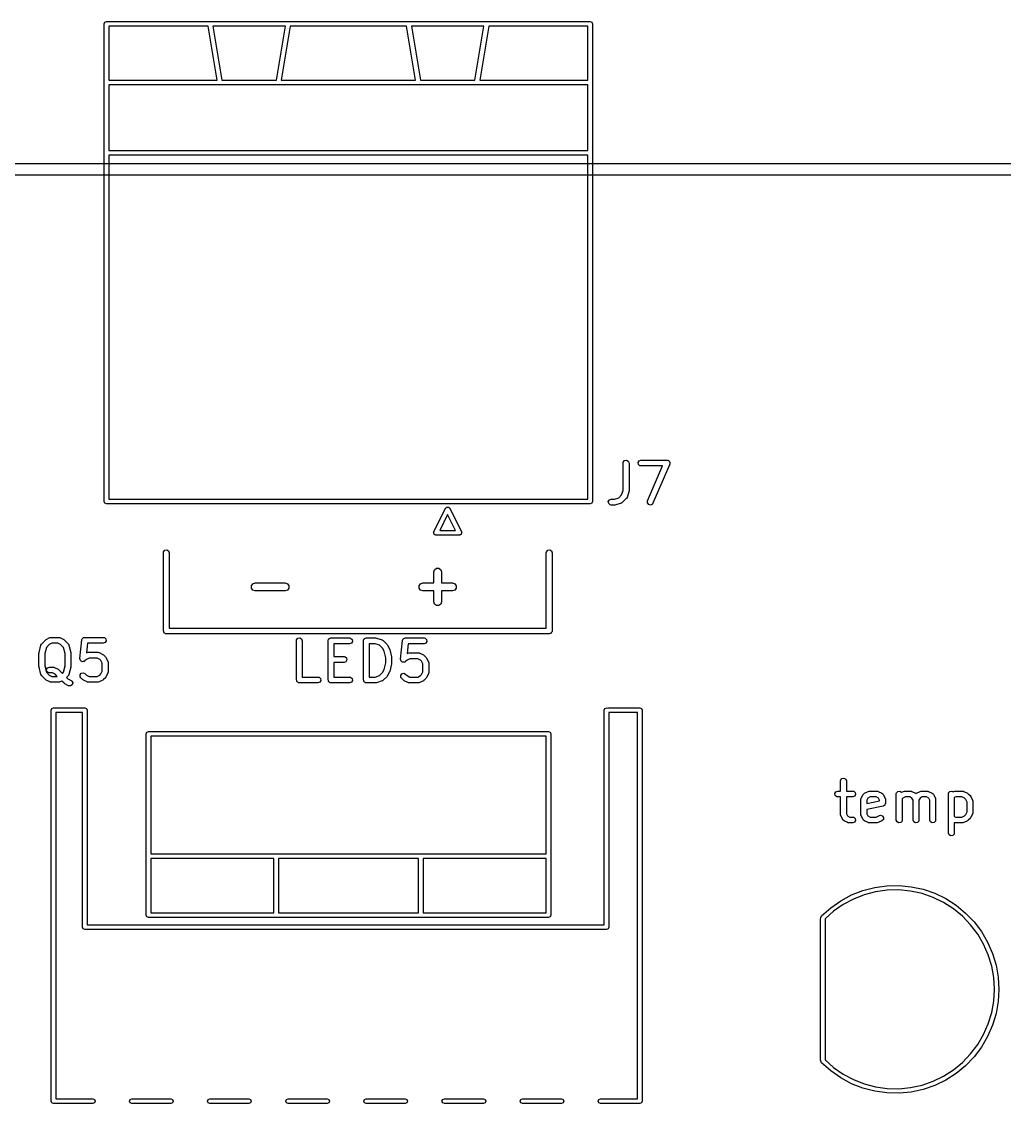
# Model space of a CAD drawing. Extents: x 51 to 223, y -135 to -33.
# Drawn here: x 137.1 to 162.25, y -60.78 to -33.1 of the extents above; entities that cross this region are included whole.
import ezdxf

# ---------------------------------------------------------------- set-up
doc = ezdxf.new("R2010")
doc.units = 0
doc.layers.add('BLACK', color=7, linetype='CONTINUOUS')

msp = doc.modelspace()

# ---------------------------------------------------------------- linework, layer by layer
at = {"layer": 'BLACK', "linetype": 'CONTINUOUS'}
for p, q in [((139.21, -33.1575), (139.228, -33.1151)), ((139.21, -45.3775), (139.21, -33.1575)), ((139.228, -33.1151), (139.27, -33.0975)), ((139.27, -33.0975), (151.65, -33.0975)), ((151.65, -33.0975), (151.692, -33.1151)), ((151.692, -33.1151), (151.71, -33.1575)), ((151.71, -33.1575), (151.71, -45.3775)), ((139.33, -33.2175), (139.33, -34.5975)), ((141.869, -33.2175), (139.33, -33.2175)), ((142.099, -34.5975), (141.869, -33.2175)), ((141.991, -33.2175), (142.221, -34.5975)), ((143.849, -33.2175), (141.991, -33.2175)), ((143.619, -34.5975), (143.849, -33.2175)), ((143.971, -33.2175), (143.741, -34.5975)), ((146.949, -33.2175), (143.971, -33.2175)), ((147.179, -34.5975), (146.949, -33.2175)), ((147.071, -33.2175), (147.301, -34.5975)), ((148.929, -33.2175), (147.071, -33.2175)), ((148.699, -34.5975), (148.929, -33.2175)), ((149.051, -33.2175), (148.821, -34.5975)), ((151.59, -33.2175), (149.051, -33.2175)), ((151.59, -34.5975), (151.59, -33.2175)), ((139.33, -34.5975), (142.099, -34.5975)), ((142.221, -34.5975), (143.619, -34.5975)), ((143.741, -34.5975), (147.179, -34.5975)), ((147.301, -34.5975), (148.699, -34.5975)), ((148.821, -34.5975), (151.59, -34.5975)), ((151.59, -34.7175), (139.33, -34.7175)), ((139.33, -34.7175), (139.33, -36.3975)), ((151.59, -36.3975), (151.59, -34.7175)), ((139.33, -36.3975), (151.59, -36.3975)), ((139.33, -36.5175), (139.33, -45.3175)), ((151.59, -36.5175), (139.33, -36.5175)), ((151.59, -45.3175), (151.59, -36.5175)), ((50.925, -36.725), (222.925, -36.725)), ((222.775, -37.025), (51.075, -37.025)), ((152.492, -44.3924), (152.496, -44.3667)), ((152.492, -45.0945), (152.492, -44.3924)), ((152.496, -44.3667), (152.529, -44.3274)), ((152.529, -44.3274), (152.58, -44.3185)), ((152.58, -44.3185), (152.624, -44.3442)), ((152.624, -44.3442), (152.642, -44.3924)), ((152.642, -44.3924), (152.642, -45.1067)), ((152.874, -44.3794), (152.899, -44.3349)), ((152.883, -44.4299), (152.874, -44.3794)), ((152.922, -44.4629), (152.883, -44.4299)), ((152.899, -44.3349), (152.948, -44.3174)), ((152.948, -44.4674), (152.922, -44.4629)), ((152.948, -44.3174), (153.614, -44.3174)), ((153.501, -44.4674), (152.948, -44.4674)), ((153.117, -45.3628), (153.501, -44.4674)), ((153.683, -44.4219), (153.255, -45.4219)), ((153.614, -44.3174), (153.64, -44.3219)), ((153.64, -44.3219), (153.647, -44.3276)), ((153.647, -44.3276), (153.655, -44.3296)), ((153.655, -44.3296), (153.666, -44.3436)), ((153.666, -44.3436), (153.679, -44.3549)), ((153.679, -44.3549), (153.681, -44.3636)), ((153.681, -44.3636), (153.686, -44.3707)), ((153.684, -44.4131), (153.683, -44.4219)), ((153.688, -44.4054), (153.684, -44.4131)), ((153.686, -44.3707), (153.685, -44.3882)), ((153.685, -44.3882), (153.688, -44.4054)), ((152.453, -45.209), (152.492, -45.0945)), ((152.642, -45.1067), (152.638, -45.1287)), ((139.228, -45.4199), (139.21, -45.3775)), ((139.33, -45.3175), (151.59, -45.3175)), ((151.71, -45.3775), (151.692, -45.4199)), ((152.112, -45.3794), (152.138, -45.3349)), ((152.121, -45.4299), (152.112, -45.3794)), ((152.138, -45.3349), (152.186, -45.3174)), ((152.186, -45.3174), (152.269, -45.3174)), ((152.269, -45.3174), (152.383, -45.2792)), ((152.383, -45.2792), (152.453, -45.209)), ((152.572, -45.3026), (152.477, -45.3978)), ((152.574, -45.2985), (152.572, -45.3026)), ((152.578, -45.2961), (152.574, -45.2985)), ((152.59, -45.2732), (152.578, -45.2961)), ((152.638, -45.1304), (152.59, -45.2732)), ((152.638, -45.1287), (152.638, -45.1304)), ((153.114, -45.4141), (153.117, -45.3628)), ((139.27, -45.4375), (139.228, -45.4199)), ((151.65, -45.4375), (139.27, -45.4375)), ((147.646, -46.1507), (147.946, -45.5507)), ((147.946, -45.5507), (147.961, -45.5382)), ((147.961, -45.5382), (147.973, -45.5238)), ((147.973, -45.5238), (147.978, -45.5235)), ((147.978, -45.5235), (147.981, -45.5206)), ((147.981, -45.5206), (148, -45.5219)), ((148, -45.5219), (148.019, -45.5206)), ((148.019, -45.5206), (148.022, -45.5235)), ((148.022, -45.5235), (148.027, -45.5238)), ((148.027, -45.5238), (148.039, -45.5382)), ((148.039, -45.5382), (148.054, -45.5507)), ((148.054, -45.5507), (148.354, -46.1507)), ((151.692, -45.4199), (151.65, -45.4375)), ((152.16, -45.4629), (152.121, -45.4299)), ((152.186, -45.4674), (152.16, -45.4629)), ((152.281, -45.4674), (152.186, -45.4674)), ((152.282, -45.4668), (152.281, -45.4674)), ((152.305, -45.4635), (152.282, -45.4668)), ((152.448, -45.4159), (152.305, -45.4635)), ((152.451, -45.4131), (152.448, -45.4159)), ((152.456, -45.4127), (152.451, -45.4131)), ((152.477, -45.3978), (152.456, -45.4127)), ((153.145, -45.4551), (153.114, -45.4141)), ((153.195, -45.4669), (153.145, -45.4551)), ((153.24, -45.4437), (153.195, -45.4669)), ((153.255, -45.4219), (153.24, -45.4437)), ((148, -45.7117), (147.797, -46.1175)), ((148.203, -46.1175), (148, -45.7117)), ((147.64, -46.1775), (147.645, -46.1646)), ((147.644, -46.1866), (147.64, -46.1775)), ((147.643, -46.1965), (147.644, -46.1866)), ((147.652, -46.207), (147.643, -46.1965)), ((147.645, -46.1646), (147.646, -46.1507)), ((147.658, -46.2199), (147.652, -46.207)), ((147.667, -46.2237), (147.658, -46.2199)), ((147.673, -46.2312), (147.667, -46.2237)), ((147.797, -46.1175), (148.203, -46.1175)), ((148.333, -46.2237), (148.327, -46.2312)), ((148.342, -46.2199), (148.333, -46.2237)), ((148.348, -46.207), (148.342, -46.2199)), ((148.357, -46.1965), (148.348, -46.207)), ((148.354, -46.1507), (148.355, -46.1646)), ((148.355, -46.1646), (148.36, -46.1775)), ((148.36, -46.1775), (148.356, -46.1866)), ((148.356, -46.1866), (148.357, -46.1965)), ((147.687, -46.2322), (147.673, -46.2312)), ((147.7, -46.2375), (147.687, -46.2322)), ((148.3, -46.2375), (147.7, -46.2375)), ((148.313, -46.2322), (148.3, -46.2375)), ((148.327, -46.2312), (148.313, -46.2322)), ((140.725, -46.69), (140.73, -46.6643)), ((140.725, -48.69), (140.725, -46.69)), ((140.73, -46.6643), (140.762, -46.625)), ((140.762, -46.625), (140.813, -46.6161)), ((140.813, -46.6161), (140.857, -46.6418)), ((140.857, -46.6418), (140.875, -46.69)), ((140.875, -46.69), (140.875, -48.615)), ((150.525, -46.69), (150.53, -46.6643)), ((150.525, -48.615), (150.525, -46.69)), ((150.53, -46.6643), (150.562, -46.625)), ((150.562, -46.625), (150.613, -46.6161)), ((150.613, -46.6161), (150.657, -46.6418)), ((150.657, -46.6418), (150.675, -46.69)), ((150.675, -46.69), (150.675, -48.69)), ((147.643, -47.1805), (147.662, -47.1217)), ((147.643, -47.4614), (147.643, -47.1805)), ((147.662, -47.1217), (147.712, -47.0854)), ((147.712, -47.0854), (147.774, -47.0854)), ((147.774, -47.0854), (147.824, -47.1217)), ((147.824, -47.1217), (147.843, -47.1805)), ((147.843, -47.1805), (147.843, -47.4614)), ((142.981, -47.5305), (143.017, -47.4805)), ((142.981, -47.5923), (142.981, -47.5305)), ((143.017, -47.6423), (142.981, -47.5923)), ((143.017, -47.4805), (143.076, -47.4614)), ((143.076, -47.4614), (143.838, -47.4614)), ((143.838, -47.4614), (143.897, -47.4805)), ((143.897, -47.4805), (143.933, -47.5305)), ((143.933, -47.5923), (143.897, -47.6423)), ((143.933, -47.5305), (143.933, -47.5923)), ((147.267, -47.5305), (147.303, -47.4805)), ((147.267, -47.5923), (147.267, -47.5305)), ((147.303, -47.6423), (147.267, -47.5923)), ((147.303, -47.4805), (147.362, -47.4614)), ((147.362, -47.4614), (147.643, -47.4614)), ((147.843, -47.4614), (148.124, -47.4614)), ((148.124, -47.4614), (148.183, -47.4805)), ((148.183, -47.4805), (148.219, -47.5305)), ((148.219, -47.5923), (148.183, -47.6423)), ((148.219, -47.5305), (148.219, -47.5923)), ((143.076, -47.6614), (143.017, -47.6423)), ((143.838, -47.6614), (143.076, -47.6614)), ((143.897, -47.6423), (143.838, -47.6614)), ((147.362, -47.6614), (147.303, -47.6423)), ((147.643, -47.6614), (147.362, -47.6614)), ((147.643, -47.9424), (147.643, -47.6614)), ((148.124, -47.6614), (147.843, -47.6614)), ((147.843, -47.6614), (147.843, -47.9424)), ((148.183, -47.6423), (148.124, -47.6614)), ((147.662, -48.0012), (147.643, -47.9424)), ((147.712, -48.0375), (147.662, -48.0012)), ((147.774, -48.0375), (147.712, -48.0375)), ((147.824, -48.0012), (147.774, -48.0375)), ((147.843, -47.9424), (147.824, -48.0012)), ((140.732, -48.7083), (140.725, -48.69)), ((140.735, -48.7275), (140.732, -48.7083)), ((140.875, -48.615), (150.525, -48.615)), ((150.67, -48.7157), (150.658, -48.7306)), ((150.672, -48.7059), (150.67, -48.7157)), ((150.674, -48.703), (150.672, -48.7059)), ((150.675, -48.69), (150.673, -48.6997)), ((150.673, -48.6997), (150.674, -48.703)), ((137.61, -49.0172), (137.705, -48.922)), ((137.705, -48.922), (137.724, -48.9091)), ((137.724, -48.9091), (137.725, -48.9079)), ((137.725, -48.9079), (137.82, -48.8603)), ((137.82, -48.8603), (137.845, -48.8529)), ((137.845, -48.8529), (137.849, -48.8539)), ((137.849, -48.8539), (137.854, -48.8524)), ((137.854, -48.8524), (138.044, -48.8524)), ((138.044, -48.8524), (138.07, -48.8569)), ((138.07, -48.8569), (138.073, -48.8598)), ((138.073, -48.8598), (138.078, -48.8603)), ((138.078, -48.8603), (138.173, -48.9079)), ((138.173, -48.9079), (138.191, -48.9213)), ((138.191, -48.9213), (138.192, -48.922)), ((138.192, -48.922), (138.288, -49.0172)), ((138.588, -49.3961), (138.636, -48.9199)), ((138.636, -48.9199), (138.637, -48.9161)), ((138.637, -48.9144), (138.638, -48.9117)), ((138.637, -48.9161), (138.637, -48.9144)), ((138.638, -48.9117), (138.643, -48.8948)), ((138.643, -48.8948), (138.655, -48.8837)), ((138.655, -48.8837), (138.663, -48.8699)), ((138.663, -48.8699), (138.672, -48.8663)), ((138.672, -48.8663), (138.68, -48.859)), ((138.68, -48.859), (138.696, -48.8578)), ((138.696, -48.8578), (138.711, -48.8524)), ((138.711, -48.8524), (139.187, -48.8524)), ((139.187, -48.8524), (139.213, -48.8569)), ((139.235, -48.9848), (139.187, -49.0024)), ((139.213, -48.8569), (139.252, -48.8899)), ((139.261, -48.9404), (139.235, -48.9848)), ((139.252, -48.8899), (139.261, -48.9404)), ((140.74, -48.7318), (140.735, -48.7275)), ((140.743, -48.7382), (140.74, -48.7318)), ((140.759, -48.748), (140.743, -48.7382)), ((140.774, -48.7605), (140.759, -48.748)), ((140.784, -48.7622), (140.774, -48.7605)), ((140.787, -48.7639), (140.784, -48.7622)), ((140.79, -48.7633), (140.787, -48.7639)), ((140.8, -48.765), (140.79, -48.7633)), ((150.6, -48.765), (140.8, -48.765)), ((144.13, -48.9424), (144.134, -48.9167)), ((144.13, -49.9424), (144.13, -48.9424)), ((144.134, -48.9167), (144.167, -48.8774)), ((144.167, -48.8774), (144.218, -48.8685)), ((144.218, -48.8685), (144.262, -48.8942)), ((144.262, -48.8942), (144.28, -48.9424)), ((144.28, -48.9424), (144.28, -49.8674)), ((144.939, -48.9424), (144.941, -48.9326)), ((144.939, -49.9424), (144.939, -48.9424)), ((144.94, -48.9294), (144.942, -48.9265)), ((144.941, -48.9326), (144.94, -48.9294)), ((144.942, -48.9265), (144.944, -48.9167)), ((144.944, -48.9167), (144.956, -48.9018)), ((144.956, -48.9018), (144.966, -48.8849)), ((144.966, -48.8849), (144.972, -48.8826)), ((144.972, -48.8826), (144.977, -48.8774)), ((144.977, -48.8774), (144.996, -48.874)), ((144.996, -48.874), (145.014, -48.8674)), ((145.014, -48.8674), (145.49, -48.8674)), ((145.49, -48.8674), (145.516, -48.8719)), ((145.516, -48.8719), (145.555, -48.9049)), ((145.564, -48.9554), (145.539, -48.9998)), ((145.555, -48.9049), (145.564, -48.9554)), ((145.844, -48.9424), (145.846, -48.9326)), ((145.844, -49.9424), (145.844, -48.9424)), ((145.845, -48.9294), (145.847, -48.9265)), ((145.846, -48.9326), (145.845, -48.9294)), ((145.847, -48.9265), (145.849, -48.9167)), ((145.849, -48.9167), (145.861, -48.9018)), ((145.861, -48.9018), (145.871, -48.8849)), ((145.871, -48.8849), (145.877, -48.8826)), ((145.877, -48.8826), (145.882, -48.8774)), ((145.882, -48.8774), (145.901, -48.874)), ((145.901, -48.874), (145.919, -48.8674)), ((145.919, -48.8674), (146.157, -48.8674)), ((146.157, -48.8674), (146.179, -48.8713)), ((146.179, -48.8713), (146.181, -48.8712)), ((146.181, -48.8712), (146.324, -48.9188)), ((146.324, -48.9188), (146.347, -48.9313)), ((146.347, -48.9313), (146.349, -48.9351)), ((146.349, -48.9351), (146.353, -48.937)), ((146.353, -48.937), (146.448, -49.0322)), ((146.797, -49.4111), (146.844, -48.9349)), ((146.844, -48.9349), (146.845, -48.9311)), ((146.845, -48.9294), (146.847, -48.9267)), ((146.845, -48.9311), (146.845, -48.9294)), ((146.847, -48.9267), (146.851, -48.9098)), ((146.851, -48.9098), (146.863, -48.8987)), ((146.863, -48.8987), (146.871, -48.8849)), ((146.871, -48.8849), (146.881, -48.8813)), ((146.881, -48.8813), (146.888, -48.874)), ((146.888, -48.874), (146.904, -48.8728)), ((146.904, -48.8728), (146.919, -48.8674)), ((146.919, -48.8674), (147.395, -48.8674)), ((147.395, -48.8674), (147.421, -48.8719)), ((147.421, -48.8719), (147.46, -48.9049)), ((147.469, -48.9554), (147.443, -48.9998)), ((147.46, -48.9049), (147.469, -48.9554)), ((150.618, -48.7583), (150.6, -48.765)), ((150.637, -48.755), (150.618, -48.7583)), ((150.642, -48.7498), (150.637, -48.755)), ((150.648, -48.7475), (150.642, -48.7498)), ((150.658, -48.7306), (150.648, -48.7475)), ((137.54, -49.2607), (137.543, -49.246)), ((137.54, -49.594), (137.54, -49.2607)), ((137.543, -49.2425), (137.59, -49.052)), ((137.543, -49.246), (137.543, -49.2425)), ((137.59, -49.052), (137.601, -49.0283)), ((137.601, -49.0283), (137.607, -49.0239)), ((137.607, -49.0239), (137.61, -49.0172)), ((137.731, -49.1086), (137.69, -49.2699)), ((137.69, -49.2699), (137.69, -49.5848)), ((137.803, -49.0366), (137.731, -49.1086)), ((137.871, -49.0024), (137.803, -49.0366)), ((138.026, -49.0024), (137.871, -49.0024)), ((138.095, -49.0366), (138.026, -49.0024)), ((138.167, -49.1086), (138.095, -49.0366)), ((138.207, -49.2699), (138.167, -49.1086)), ((138.207, -49.5848), (138.207, -49.2699)), ((138.288, -49.0172), (138.302, -49.0385)), ((138.302, -49.0385), (138.303, -49.0459)), ((138.303, -49.0459), (138.307, -49.052)), ((138.307, -49.052), (138.355, -49.2425)), ((138.355, -49.2425), (138.356, -49.2575)), ((138.356, -49.2575), (138.357, -49.2607)), ((138.357, -49.2607), (138.357, -49.594)), ((138.779, -49.0024), (138.754, -49.2506)), ((138.754, -49.2506), (138.772, -49.2413)), ((138.772, -49.2413), (138.797, -49.2338)), ((139.187, -49.0024), (138.779, -49.0024)), ((138.797, -49.2338), (138.802, -49.2349)), ((138.802, -49.2349), (138.806, -49.2333)), ((138.806, -49.2333), (139.044, -49.2333)), ((139.044, -49.2333), (139.07, -49.2379)), ((139.07, -49.2379), (139.073, -49.2407)), ((139.073, -49.2407), (139.078, -49.2413)), ((139.078, -49.2413), (139.173, -49.2889)), ((145.49, -49.0174), (145.089, -49.0174)), ((145.089, -49.0174), (145.089, -49.3436)), ((145.539, -48.9998), (145.49, -49.0174)), ((145.994, -49.0174), (145.994, -49.8674)), ((146.145, -49.0174), (145.994, -49.0174)), ((146.259, -49.0556), (146.145, -49.0174)), ((146.334, -49.1297), (146.259, -49.0556)), ((146.372, -49.2067), (146.334, -49.1297)), ((146.415, -49.3802), (146.372, -49.2067)), ((146.448, -49.0322), (146.461, -49.0506)), ((146.461, -49.0506), (146.462, -49.0517)), ((146.462, -49.0517), (146.51, -49.1469)), ((146.51, -49.1469), (146.514, -49.1593)), ((146.514, -49.1593), (146.516, -49.1623)), ((146.516, -49.1623), (146.563, -49.3528)), ((146.987, -49.0174), (146.962, -49.2656)), ((146.962, -49.2656), (146.981, -49.2563)), ((146.981, -49.2563), (147.006, -49.2488)), ((147.395, -49.0174), (146.987, -49.0174)), ((147.006, -49.2488), (147.01, -49.2499)), ((147.01, -49.2499), (147.014, -49.2483)), ((147.014, -49.2483), (147.252, -49.2483)), ((147.252, -49.2483), (147.278, -49.2529)), ((147.278, -49.2529), (147.281, -49.2557)), ((147.281, -49.2557), (147.286, -49.2563)), ((147.286, -49.2563), (147.381, -49.3039)), ((147.443, -48.9998), (147.395, -49.0174)), ((138.589, -49.3966), (138.588, -49.3961)), ((138.588, -49.397), (138.589, -49.3966)), ((138.595, -49.4214), (138.588, -49.397)), ((138.601, -49.4458), (138.595, -49.4214)), ((138.602, -49.4461), (138.601, -49.4458)), ((138.602, -49.4466), (138.602, -49.4461)), ((138.622, -49.461), (138.602, -49.4466)), ((138.643, -49.4758), (138.622, -49.461)), ((138.644, -49.476), (138.643, -49.4757)), ((138.643, -49.4757), (138.643, -49.4758)), ((138.669, -49.4738), (138.644, -49.476)), ((138.694, -49.4719), (138.669, -49.4738)), ((138.695, -49.4715), (138.694, -49.4716)), ((138.694, -49.4716), (138.694, -49.4719)), ((138.716, -49.4566), (138.695, -49.4715)), ((138.755, -49.4176), (138.716, -49.4566)), ((138.824, -49.3833), (138.755, -49.4176)), ((139.026, -49.3833), (138.824, -49.3833)), ((139.095, -49.4176), (139.026, -49.3833)), ((139.125, -49.448), (139.095, -49.4176)), ((139.16, -49.5165), (139.125, -49.448)), ((139.16, -49.7192), (139.16, -49.5165)), ((139.173, -49.2889), (139.191, -49.3022)), ((139.191, -49.3022), (139.192, -49.3029)), ((139.192, -49.3029), (139.24, -49.3505)), ((139.24, -49.3505), (139.253, -49.3689)), ((139.253, -49.3689), (139.254, -49.37)), ((139.254, -49.37), (139.302, -49.4653)), ((139.302, -49.4653), (139.309, -49.4902)), ((139.309, -49.4902), (139.308, -49.4946)), ((139.308, -49.4946), (139.31, -49.4988)), ((139.31, -49.4988), (139.31, -49.7369)), ((145.089, -49.3436), (145.348, -49.3436)), ((145.348, -49.4936), (145.089, -49.4936)), ((145.089, -49.4936), (145.089, -49.8674)), ((145.348, -49.3436), (145.373, -49.3481)), ((145.396, -49.476), (145.348, -49.4936)), ((145.373, -49.3481), (145.413, -49.3811)), ((145.421, -49.4316), (145.396, -49.476)), ((145.413, -49.3811), (145.421, -49.4316)), ((146.372, -49.6781), (146.415, -49.5046)), ((146.415, -49.5046), (146.415, -49.3802)), ((146.563, -49.532), (146.516, -49.7225)), ((146.563, -49.3528), (146.564, -49.3677)), ((146.565, -49.5138), (146.563, -49.5286)), ((146.563, -49.5286), (146.563, -49.532)), ((146.564, -49.3677), (146.565, -49.371)), ((146.565, -49.371), (146.565, -49.5138)), ((146.797, -49.4116), (146.797, -49.4111)), ((146.797, -49.412), (146.797, -49.4116)), ((146.803, -49.4364), (146.797, -49.412)), ((146.809, -49.4608), (146.803, -49.4364)), ((146.81, -49.4611), (146.809, -49.4608)), ((146.81, -49.4616), (146.81, -49.4611)), ((146.831, -49.476), (146.81, -49.4616)), ((146.851, -49.4908), (146.831, -49.476)), ((146.852, -49.4907), (146.851, -49.4908)), ((146.877, -49.4888), (146.852, -49.491)), ((146.852, -49.491), (146.852, -49.4907)), ((146.902, -49.4869), (146.877, -49.4888)), ((146.903, -49.4866), (146.902, -49.4869)), ((146.924, -49.4716), (146.903, -49.4865)), ((146.903, -49.4865), (146.903, -49.4866)), ((146.963, -49.4326), (146.924, -49.4716)), ((147.032, -49.3983), (146.963, -49.4326)), ((147.235, -49.3983), (147.032, -49.3983)), ((147.303, -49.4326), (147.235, -49.3983)), ((147.334, -49.463), (147.303, -49.4326)), ((147.368, -49.5315), (147.334, -49.463)), ((147.368, -49.7342), (147.368, -49.5315)), ((147.381, -49.3039), (147.399, -49.3172)), ((147.399, -49.3172), (147.401, -49.3179)), ((147.401, -49.3179), (147.448, -49.3655)), ((147.448, -49.3655), (147.461, -49.3839)), ((147.461, -49.3839), (147.462, -49.385)), ((147.462, -49.385), (147.51, -49.4803)), ((147.51, -49.4803), (147.517, -49.5052)), ((147.517, -49.5052), (147.516, -49.5096)), ((147.516, -49.5096), (147.518, -49.5138)), ((147.518, -49.5138), (147.518, -49.7519)), ((137.542, -49.5973), (137.54, -49.594)), ((137.543, -49.6122), (137.542, -49.5973)), ((137.59, -49.8027), (137.543, -49.6122)), ((137.594, -49.8088), (137.59, -49.8027)), ((137.595, -49.8162), (137.594, -49.8088)), ((137.61, -49.8376), (137.595, -49.8162)), ((137.69, -49.5848), (137.731, -49.7462)), ((137.731, -49.7462), (137.803, -49.8181)), ((137.732, -49.6763), (137.758, -49.6318)), ((137.741, -49.7268), (137.732, -49.6763)), ((137.78, -49.7598), (137.741, -49.7268)), ((137.758, -49.6318), (137.806, -49.6143)), ((137.806, -49.7643), (137.78, -49.7598)), ((137.803, -49.8181), (137.871, -49.8524)), ((137.806, -49.6143), (137.901, -49.6143)), ((137.883, -49.7643), (137.806, -49.7643)), ((137.952, -49.7985), (137.883, -49.7643)), ((137.901, -49.6143), (137.927, -49.6188)), ((137.927, -49.6188), (137.93, -49.6217)), ((137.93, -49.6217), (137.935, -49.6222)), ((137.935, -49.6222), (138.03, -49.6698)), ((138.006, -49.8524), (137.952, -49.7985)), ((138.03, -49.6698), (138.048, -49.6832)), ((138.048, -49.6832), (138.049, -49.6839)), ((138.049, -49.6839), (138.139, -49.7737)), ((138.139, -49.7737), (138.167, -49.7462)), ((138.167, -49.7462), (138.207, -49.5848)), ((138.307, -49.8027), (138.297, -49.8265)), ((138.355, -49.6122), (138.307, -49.8027)), ((138.357, -49.594), (138.355, -49.6088)), ((138.355, -49.6088), (138.355, -49.6122)), ((138.591, -49.8127), (138.62, -49.7707)), ((138.595, -49.8638), (138.591, -49.8127)), ((138.62, -49.7707), (138.67, -49.7574)), ((138.67, -49.7574), (138.716, -49.7791)), ((138.716, -49.7791), (138.755, -49.8181)), ((138.755, -49.8181), (138.824, -49.8524)), ((139.026, -49.8524), (139.095, -49.8181)), ((139.095, -49.8181), (139.125, -49.7877)), ((139.125, -49.7877), (139.16, -49.7192)), ((139.302, -49.7704), (139.254, -49.8657)), ((139.305, -49.7626), (139.302, -49.766)), ((139.302, -49.766), (139.302, -49.7704)), ((139.31, -49.7369), (139.305, -49.7626)), ((146.259, -49.8292), (146.334, -49.7551)), ((146.334, -49.7551), (146.372, -49.6781)), ((146.51, -49.7378), (146.462, -49.8331)), ((146.516, -49.7225), (146.51, -49.7343)), ((146.51, -49.7343), (146.51, -49.7378)), ((146.799, -49.8277), (146.828, -49.7857)), ((146.828, -49.7857), (146.878, -49.7724)), ((146.878, -49.7724), (146.924, -49.7941)), ((146.924, -49.7941), (146.963, -49.8331)), ((147.303, -49.8331), (147.334, -49.8027)), ((147.334, -49.8027), (147.368, -49.7342)), ((147.51, -49.7854), (147.462, -49.8807)), ((147.513, -49.7776), (147.51, -49.781)), ((147.51, -49.781), (147.51, -49.7854)), ((147.518, -49.7519), (147.513, -49.7776)), ((137.705, -49.9328), (137.61, -49.8376)), ((137.707, -49.9335), (137.705, -49.9328)), ((137.725, -49.9468), (137.707, -49.9335)), ((137.82, -49.9945), (137.725, -49.9468)), ((137.824, -49.995), (137.82, -49.9945)), ((137.828, -49.9979), (137.824, -49.995)), ((137.854, -50.0024), (137.828, -49.9979)), ((138.044, -50.0024), (137.854, -50.0024)), ((137.871, -49.8524), (138.006, -49.8524)), ((138.048, -50.0008), (138.044, -50.0024)), ((138.053, -50.0019), (138.048, -50.0008)), ((138.078, -49.9945), (138.053, -50.0019)), ((138.124, -49.971), (138.078, -49.9945)), ((138.181, -50.028), (138.124, -49.971)), ((138.183, -50.0287), (138.181, -50.028)), ((138.201, -50.0421), (138.183, -50.0287)), ((138.296, -50.0897), (138.201, -50.0421)), ((138.288, -49.8376), (138.245, -49.8798)), ((138.245, -49.8798), (138.279, -49.9134)), ((138.279, -49.9134), (138.363, -49.9555)), ((138.291, -49.8308), (138.288, -49.8376)), ((138.297, -49.8265), (138.291, -49.8308)), ((138.347, -50.0956), (138.296, -50.0897)), ((138.39, -50.0673), (138.347, -50.0956)), ((138.363, -49.9555), (138.384, -49.9711)), ((138.384, -49.9711), (138.405, -50.0181)), ((138.405, -50.0181), (138.39, -50.0673)), ((138.61, -49.8852), (138.595, -49.8638)), ((138.658, -49.9328), (138.61, -49.8852)), ((138.659, -49.9335), (138.658, -49.9328)), ((138.677, -49.9468), (138.659, -49.9335)), ((138.772, -49.9945), (138.677, -49.9468)), ((138.777, -49.995), (138.772, -49.9945)), ((138.78, -49.9979), (138.777, -49.995)), ((138.806, -50.0024), (138.78, -49.9979)), ((139.044, -50.0024), (138.806, -50.0024)), ((138.824, -49.8524), (139.026, -49.8524)), ((139.048, -50.0008), (139.044, -50.0024)), ((139.053, -50.0019), (139.048, -50.0008)), ((139.078, -49.9945), (139.053, -50.0019)), ((139.173, -49.9468), (139.078, -49.9945)), ((139.174, -49.9457), (139.173, -49.9468)), ((139.192, -49.9328), (139.174, -49.9457)), ((139.24, -49.8852), (139.192, -49.9328)), ((139.241, -49.8837), (139.24, -49.8852)), ((139.254, -49.8657), (139.241, -49.8837)), ((144.136, -49.9607), (144.13, -49.9424)), ((144.14, -49.9799), (144.136, -49.9607)), ((144.145, -49.9842), (144.14, -49.9799)), ((144.147, -49.9906), (144.145, -49.9842)), ((144.164, -50.0003), (144.147, -49.9906)), ((144.179, -50.0129), (144.164, -50.0003)), ((144.189, -50.0146), (144.179, -50.0129)), ((144.192, -50.0162), (144.189, -50.0146)), ((144.195, -50.0157), (144.192, -50.0162)), ((144.205, -50.0174), (144.195, -50.0157)), ((144.681, -50.0174), (144.205, -50.0174)), ((144.28, -49.8674), (144.681, -49.8674)), ((144.681, -49.8674), (144.707, -49.8719)), ((144.729, -49.9998), (144.681, -50.0174)), ((144.707, -49.8719), (144.746, -49.9049)), ((144.755, -49.9554), (144.729, -49.9998)), ((144.746, -49.9049), (144.755, -49.9554)), ((144.946, -49.9607), (144.939, -49.9424)), ((144.949, -49.9799), (144.946, -49.9607)), ((144.955, -49.9842), (144.949, -49.9799)), ((144.957, -49.9906), (144.955, -49.9842)), ((144.974, -50.0003), (144.957, -49.9906)), ((144.989, -50.0129), (144.974, -50.0003)), ((144.998, -50.0146), (144.989, -50.0129)), ((145.001, -50.0162), (144.998, -50.0146)), ((145.005, -50.0157), (145.001, -50.0162)), ((145.014, -50.0174), (145.005, -50.0157)), ((145.49, -50.0174), (145.014, -50.0174)), ((145.089, -49.8674), (145.49, -49.8674)), ((145.49, -49.8674), (145.516, -49.8719)), ((145.539, -49.9998), (145.49, -50.0174)), ((145.516, -49.8719), (145.555, -49.9049)), ((145.564, -49.9554), (145.539, -49.9998)), ((145.555, -49.9049), (145.564, -49.9554)), ((145.851, -49.9607), (145.844, -49.9424)), ((145.854, -49.9799), (145.851, -49.9607)), ((145.859, -49.9842), (145.854, -49.9799)), ((145.862, -49.9906), (145.859, -49.9842)), ((145.878, -50.0003), (145.862, -49.9906)), ((145.893, -50.0129), (145.878, -50.0003)), ((145.903, -50.0146), (145.893, -50.0129)), ((145.906, -50.0162), (145.903, -50.0146)), ((145.909, -50.0157), (145.906, -50.0162)), ((145.919, -50.0174), (145.909, -50.0157)), ((146.157, -50.0174), (145.919, -50.0174)), ((145.994, -49.8674), (146.145, -49.8674)), ((146.145, -49.8674), (146.259, -49.8292)), ((146.159, -50.0168), (146.157, -50.0174)), ((146.181, -50.0135), (146.159, -50.0168)), ((146.324, -49.9659), (146.181, -50.0135)), ((146.327, -49.9631), (146.324, -49.9659)), ((146.332, -49.9627), (146.327, -49.9631)), ((146.353, -49.9478), (146.332, -49.9627)), ((146.448, -49.8526), (146.353, -49.9478)), ((146.449, -49.8511), (146.448, -49.8526)), ((146.462, -49.8331), (146.449, -49.8511)), ((146.803, -49.8788), (146.799, -49.8277)), ((146.818, -49.9002), (146.803, -49.8788)), ((146.866, -49.9478), (146.818, -49.9002)), ((146.867, -49.9485), (146.866, -49.9478)), ((146.886, -49.9618), (146.867, -49.9485)), ((146.981, -50.0095), (146.886, -49.9618)), ((146.963, -49.8331), (147.032, -49.8674)), ((146.985, -50.01), (146.981, -50.0095)), ((146.989, -50.0129), (146.985, -50.01)), ((147.014, -50.0174), (146.989, -50.0129)), ((147.252, -50.0174), (147.014, -50.0174)), ((147.032, -49.8674), (147.235, -49.8674)), ((147.235, -49.8674), (147.303, -49.8331)), ((147.257, -50.0158), (147.252, -50.0174)), ((147.261, -50.0169), (147.257, -50.0158)), ((147.286, -50.0095), (147.261, -50.0169)), ((147.381, -49.9618), (147.286, -50.0095)), ((147.382, -49.9607), (147.381, -49.9618)), ((147.401, -49.9478), (147.382, -49.9607)), ((147.448, -49.9002), (147.401, -49.9478)), ((147.449, -49.8987), (147.448, -49.9002)), ((147.462, -49.8807), (147.449, -49.8987)), ((137.855, -50.7175), (137.873, -50.6751)), ((137.855, -60.7175), (137.855, -50.7175)), ((137.873, -50.6751), (137.915, -50.6575)), ((137.915, -50.6575), (138.715, -50.6575)), ((138.655, -50.7775), (137.975, -50.7775)), ((137.975, -50.7775), (137.975, -60.6575)), ((138.655, -56.2675), (138.655, -50.7775)), ((138.715, -50.6575), (138.757, -50.6751)), ((138.757, -50.6751), (138.775, -50.7175)), ((138.775, -50.7175), (138.775, -56.2075)), ((152.005, -50.7175), (152.023, -50.6751)), ((152.005, -56.2075), (152.005, -50.7175)), ((152.023, -50.6751), (152.065, -50.6575)), ((152.065, -50.6575), (152.09, -50.6679)), ((152.09, -50.6679), (152.115, -50.6575)), ((152.115, -50.6575), (152.915, -50.6575)), ((152.855, -50.7775), (152.125, -50.7775)), ((152.125, -50.7775), (152.125, -56.2675)), ((152.855, -60.6575), (152.855, -50.7775)), ((152.915, -50.6575), (152.957, -50.6751)), ((152.957, -50.6751), (152.975, -50.7175)), ((152.975, -50.7175), (152.975, -60.7175)), ((140.28, -51.319), (140.298, -51.2766)), ((140.28, -55.96), (140.28, -51.319)), ((140.298, -51.2766), (140.34, -51.259)), ((140.34, -51.259), (150.58, -51.259)), ((140.4, -51.379), (140.4, -54.39)), ((150.52, -51.379), (140.4, -51.379)), ((150.52, -54.39), (150.52, -51.379)), ((150.58, -51.259), (150.622, -51.2766)), ((150.622, -51.2766), (150.64, -51.319)), ((150.64, -51.319), (150.64, -55.96)), ((158.055, -52.5274), (158.059, -52.5017)), ((158.055, -52.7857), (158.055, -52.5274)), ((158.059, -52.5017), (158.092, -52.4624)), ((158.092, -52.4624), (158.143, -52.4535)), ((158.143, -52.4535), (158.187, -52.4792)), ((158.187, -52.4792), (158.205, -52.5274)), ((158.205, -52.5274), (158.205, -52.7857)), ((157.913, -52.8477), (157.939, -52.8033)), ((157.922, -52.8982), (157.913, -52.8477)), ((157.939, -52.8033), (157.987, -52.7857)), ((157.987, -52.7857), (158.055, -52.7857)), ((158.205, -52.7857), (158.368, -52.7857)), ((158.368, -52.7857), (158.394, -52.7902)), ((158.394, -52.7902), (158.433, -52.8232)), ((158.433, -52.8232), (158.442, -52.8737)), ((158.634, -52.8748), (158.65, -52.8539)), ((158.65, -52.8539), (158.66, -52.8494)), ((158.66, -52.8494), (158.668, -52.8413)), ((158.668, -52.8413), (158.763, -52.7936)), ((158.763, -52.7936), (158.788, -52.7862)), ((158.788, -52.7862), (158.792, -52.7872)), ((158.792, -52.7872), (158.796, -52.7857)), ((158.796, -52.7857), (158.987, -52.7857)), ((158.987, -52.7857), (159.013, -52.7902)), ((159.013, -52.7902), (159.016, -52.7931)), ((159.016, -52.7931), (159.02, -52.7936)), ((159.02, -52.7936), (159.116, -52.8413)), ((159.116, -52.8413), (159.137, -52.8568)), ((159.137, -52.8568), (159.141, -52.8671)), ((159.141, -52.8671), (159.149, -52.8748)), ((159.483, -52.8607), (159.488, -52.8351)), ((159.483, -53.5274), (159.483, -52.8607)), ((159.488, -52.8351), (159.521, -52.7958)), ((159.521, -52.7958), (159.571, -52.7869)), ((159.571, -52.7869), (159.616, -52.8125)), ((159.616, -52.8125), (159.618, -52.8185)), ((159.618, -52.8185), (159.668, -52.7936)), ((159.668, -52.7936), (159.693, -52.7862)), ((159.693, -52.7862), (159.697, -52.7872)), ((159.697, -52.7872), (159.701, -52.7857)), ((159.701, -52.7857), (159.844, -52.7857)), ((159.844, -52.7857), (159.87, -52.7902)), ((159.87, -52.7902), (159.873, -52.7931)), ((159.873, -52.7931), (159.878, -52.7936)), ((159.878, -52.7936), (159.973, -52.8413)), ((159.973, -52.8413), (159.987, -52.852)), ((159.987, -52.852), (159.993, -52.8494)), ((159.993, -52.8494), (160.001, -52.8413)), ((160.001, -52.8413), (160.096, -52.7936)), ((160.096, -52.7936), (160.121, -52.7862)), ((160.121, -52.7862), (160.126, -52.7872)), ((160.126, -52.7872), (160.13, -52.7857)), ((160.13, -52.7857), (160.273, -52.7857)), ((160.273, -52.7857), (160.298, -52.7902)), ((160.298, -52.7902), (160.302, -52.7931)), ((160.302, -52.7931), (160.306, -52.7936)), ((160.306, -52.7936), (160.401, -52.8413)), ((160.401, -52.8413), (160.422, -52.8568)), ((160.422, -52.8568), (160.427, -52.8671)), ((160.427, -52.8671), (160.435, -52.8748)), ((160.817, -52.8607), (160.821, -52.8351)), ((160.817, -53.8607), (160.817, -52.8607)), ((160.821, -52.8351), (160.854, -52.7958)), ((160.854, -52.7958), (160.905, -52.7869)), ((160.905, -52.7869), (160.934, -52.8035)), ((160.934, -52.8035), (160.953, -52.7936)), ((160.953, -52.7936), (160.978, -52.7862)), ((160.978, -52.7862), (160.983, -52.7872)), ((160.983, -52.7872), (160.987, -52.7857)), ((160.987, -52.7857), (161.177, -52.7857)), ((161.177, -52.7857), (161.203, -52.7902)), ((161.203, -52.7902), (161.206, -52.7931)), ((161.206, -52.7931), (161.211, -52.7936)), ((161.211, -52.7936), (161.306, -52.8413)), ((161.306, -52.8413), (161.324, -52.8546)), ((161.324, -52.8546), (161.326, -52.8553)), ((161.326, -52.8553), (161.373, -52.9029)), ((157.961, -52.9312), (157.922, -52.8982)), ((157.987, -52.9357), (157.961, -52.9312)), ((158.055, -52.9357), (157.987, -52.9357)), ((158.055, -53.3845), (158.055, -52.9357)), ((158.368, -52.9357), (158.205, -52.9357)), ((158.205, -52.9357), (158.205, -53.3668)), ((158.416, -52.9182), (158.368, -52.9357)), ((158.442, -52.8737), (158.416, -52.9182)), ((158.579, -53.0036), (158.583, -52.9779)), ((158.579, -53.3845), (158.579, -53.0036)), ((158.583, -52.9779), (158.586, -52.9745)), ((158.586, -52.97), (158.634, -52.8748)), ((158.586, -52.9745), (158.586, -52.97)), ((158.757, -52.9642), (158.729, -53.0213)), ((158.729, -53.0213), (158.729, -53.1026)), ((158.729, -53.1026), (159.055, -53.0373)), ((158.814, -52.9357), (158.757, -52.9642)), ((158.969, -52.9357), (158.814, -52.9357)), ((159.026, -52.9642), (158.969, -52.9357)), ((159.055, -53.0213), (159.026, -52.9642)), ((159.055, -53.0373), (159.055, -53.0213)), ((159.149, -52.8748), (159.197, -52.97)), ((159.192, -53.134), (159.188, -53.1457)), ((159.2, -53.1245), (159.192, -53.134)), ((159.197, -52.97), (159.204, -52.995)), ((159.205, -53.0988), (159.2, -53.1245)), ((159.204, -52.995), (159.203, -52.9994)), ((159.203, -52.9994), (159.205, -53.0036)), ((159.205, -53.0036), (159.205, -53.0988)), ((159.65, -52.97), (159.633, -52.987)), ((159.633, -52.987), (159.633, -53.5274)), ((159.719, -52.9357), (159.65, -52.97)), ((159.826, -52.9357), (159.719, -52.9357)), ((159.883, -52.9642), (159.826, -52.9357)), ((159.912, -53.0213), (159.883, -52.9642)), ((159.912, -53.5274), (159.912, -53.0213)), ((160.09, -52.9642), (160.062, -53.0213)), ((160.062, -53.0213), (160.062, -53.5274)), ((160.147, -52.9357), (160.09, -52.9642)), ((160.255, -52.9357), (160.147, -52.9357)), ((160.312, -52.9642), (160.255, -52.9357)), ((160.34, -53.0213), (160.312, -52.9642)), ((160.34, -53.5274), (160.34, -53.0213)), ((160.435, -52.8748), (160.483, -52.97)), ((160.483, -52.97), (160.49, -52.995)), ((160.49, -52.995), (160.489, -52.9994)), ((160.489, -52.9994), (160.49, -53.0036)), ((160.49, -53.0036), (160.49, -53.5274)), ((161.005, -52.9357), (160.967, -52.9547)), ((160.967, -52.9547), (160.967, -53.4334)), ((161.16, -52.9357), (161.005, -52.9357)), ((161.228, -52.97), (161.16, -52.9357)), ((161.259, -53.0004), (161.228, -52.97)), ((161.293, -53.0689), (161.259, -53.0004)), ((161.293, -53.3192), (161.293, -53.0689)), ((161.373, -52.9029), (161.386, -52.9213)), ((161.386, -52.9213), (161.387, -52.9224)), ((161.387, -52.9224), (161.435, -53.0176)), ((161.435, -53.0176), (161.442, -53.0426)), ((161.442, -53.0426), (161.441, -53.047)), ((161.441, -53.047), (161.443, -53.0512)), ((161.443, -53.0512), (161.443, -53.3369)), ((158.056, -53.3887), (158.055, -53.3845)), ((158.055, -53.3931), (158.056, -53.3887)), ((158.063, -53.4181), (158.055, -53.3931)), ((158.11, -53.5133), (158.063, -53.4181)), ((158.205, -53.3668), (158.233, -53.4239)), ((158.58, -53.3887), (158.579, -53.3845)), ((158.579, -53.3931), (158.58, -53.3887)), ((158.586, -53.4181), (158.579, -53.3931)), ((158.634, -53.5133), (158.586, -53.4181)), ((159.144, -53.1724), (158.729, -53.2555)), ((158.729, -53.2555), (158.729, -53.3668)), ((158.729, -53.3668), (158.757, -53.4239)), ((158.969, -53.4524), (159.049, -53.4127)), ((159.049, -53.4127), (159.074, -53.4053)), ((159.074, -53.4053), (159.123, -53.4172)), ((159.123, -53.4172), (159.154, -53.4584)), ((159.155, -53.1659), (159.144, -53.1724)), ((159.167, -53.1638), (159.155, -53.1659)), ((159.176, -53.153), (159.167, -53.1638)), ((159.188, -53.1457), (159.176, -53.153)), ((161.16, -53.4524), (161.228, -53.4181)), ((161.228, -53.4181), (161.259, -53.3877)), ((161.259, -53.3877), (161.293, -53.3192)), ((161.435, -53.3704), (161.387, -53.4657)), ((161.438, -53.3626), (161.435, -53.366)), ((161.435, -53.366), (161.435, -53.3704)), ((161.443, -53.3369), (161.438, -53.3626)), ((158.118, -53.521), (158.11, -53.5133)), ((158.123, -53.5313), (158.118, -53.521)), ((158.144, -53.5468), (158.123, -53.5313)), ((158.239, -53.5945), (158.144, -53.5468)), ((158.233, -53.4239), (158.29, -53.4524)), ((158.244, -53.595), (158.239, -53.5945)), ((158.247, -53.5979), (158.244, -53.595)), ((158.273, -53.6024), (158.247, -53.5979)), ((158.368, -53.6024), (158.273, -53.6024)), ((158.29, -53.4524), (158.368, -53.4524)), ((158.368, -53.4524), (158.394, -53.4569)), ((158.416, -53.5848), (158.368, -53.6024)), ((158.394, -53.4569), (158.433, -53.4899)), ((158.442, -53.5404), (158.416, -53.5848)), ((158.433, -53.4899), (158.442, -53.5404)), ((158.642, -53.521), (158.634, -53.5133)), ((158.647, -53.5313), (158.642, -53.521)), ((158.668, -53.5468), (158.647, -53.5313)), ((158.763, -53.5945), (158.668, -53.5468)), ((158.757, -53.4239), (158.814, -53.4524)), ((158.767, -53.595), (158.763, -53.5945)), ((158.771, -53.5979), (158.767, -53.595)), ((158.796, -53.6024), (158.771, -53.5979)), ((158.987, -53.6024), (158.796, -53.6024)), ((158.814, -53.4524), (158.969, -53.4524)), ((158.991, -53.6008), (158.987, -53.6024)), ((158.995, -53.6019), (158.991, -53.6008)), ((159.02, -53.5945), (158.995, -53.6019)), ((159.116, -53.5468), (159.02, -53.5945)), ((159.151, -53.5096), (159.116, -53.5468)), ((159.154, -53.4584), (159.151, -53.5096)), ((159.501, -53.5756), (159.483, -53.5274)), ((159.545, -53.6012), (159.501, -53.5756)), ((159.596, -53.5923), (159.545, -53.6012)), ((159.629, -53.553), (159.596, -53.5923)), ((159.633, -53.5274), (159.629, -53.553)), ((159.929, -53.5756), (159.912, -53.5274)), ((159.974, -53.6012), (159.929, -53.5756)), ((160.024, -53.5923), (159.974, -53.6012)), ((160.057, -53.553), (160.024, -53.5923)), ((160.062, -53.5274), (160.057, -53.553)), ((160.358, -53.5756), (160.34, -53.5274)), ((160.402, -53.6012), (160.358, -53.5756)), ((160.453, -53.5923), (160.402, -53.6012)), ((160.486, -53.553), (160.453, -53.5923)), ((160.49, -53.5274), (160.486, -53.553)), ((160.967, -53.4334), (161.005, -53.4524)), ((160.987, -53.6024), (160.967, -53.5988)), ((160.967, -53.5988), (160.967, -53.8607)), ((161.177, -53.6024), (160.987, -53.6024)), ((161.005, -53.4524), (161.16, -53.4524)), ((161.182, -53.6008), (161.177, -53.6024)), ((161.186, -53.6019), (161.182, -53.6008)), ((161.211, -53.5945), (161.186, -53.6019)), ((161.306, -53.5468), (161.211, -53.5945)), ((161.307, -53.5457), (161.306, -53.5468)), ((161.326, -53.5328), (161.307, -53.5457)), ((161.373, -53.4852), (161.326, -53.5328)), ((161.374, -53.4837), (161.373, -53.4852)), ((161.387, -53.4657), (161.374, -53.4837)), ((160.834, -53.9089), (160.817, -53.8607)), ((160.879, -53.9346), (160.834, -53.9089)), ((160.929, -53.9257), (160.879, -53.9346)), ((160.962, -53.8864), (160.929, -53.9257)), ((160.967, -53.8607), (160.962, -53.8864)), ((140.4, -54.39), (150.52, -54.39)), ((140.4, -54.51), (140.4, -55.9)), ((143.549, -54.51), (140.4, -54.51)), ((143.549, -55.9), (143.549, -54.51)), ((143.669, -54.51), (143.669, -55.9)), ((147.25, -54.51), (143.669, -54.51)), ((147.25, -55.9), (147.25, -54.51)), ((147.37, -54.51), (147.37, -55.9)), ((150.52, -54.51), (147.37, -54.51)), ((150.52, -55.9), (150.52, -54.51)), ((158.336, -55.4443), (158.628, -55.3302)), ((158.628, -55.3302), (158.931, -55.2511)), ((158.931, -55.2511), (159.241, -55.2082)), ((159.25, -55.3234), (158.954, -55.3644)), ((159.241, -55.2082), (159.554, -55.2021)), ((159.55, -55.3175), (159.25, -55.3234)), ((159.848, -55.3469), (159.55, -55.3175)), ((159.554, -55.2021), (159.866, -55.2327)), ((160.141, -55.4111), (159.848, -55.3469)), ((159.866, -55.2327), (160.172, -55.2999)), ((160.172, -55.2999), (160.468, -55.4025)), ((157.803, -55.7711), (158.06, -55.592)), ((158.06, -55.592), (158.336, -55.4443)), ((158.385, -55.5493), (158.121, -55.6905)), ((158.664, -55.4401), (158.385, -55.5493)), ((158.954, -55.3644), (158.664, -55.4401)), ((160.424, -55.5092), (160.141, -55.4111)), ((160.693, -55.64), (160.424, -55.5092)), ((160.468, -55.4025), (160.75, -55.5392)), ((160.75, -55.5392), (161.014, -55.708)), ((140.4, -55.9), (143.549, -55.9)), ((143.669, -55.9), (147.25, -55.9)), ((147.37, -55.9), (150.52, -55.9)), ((157.569, -55.9791), (157.803, -55.7711)), ((157.875, -55.8618), (157.658, -56.0545)), ((158.121, -55.6905), (157.875, -55.8618)), ((160.946, -55.8015), (160.693, -55.64)), ((161.177, -55.9915), (160.946, -55.8015)), ((161.014, -55.708), (161.256, -55.9067)), ((161.256, -55.9067), (161.473, -56.1325)), ((140.298, -56.0024), (140.28, -55.96)), ((140.34, -56.02), (140.298, -56.0024)), ((150.58, -56.02), (140.34, -56.02)), ((150.622, -56.0024), (150.58, -56.02)), ((150.64, -55.96), (150.622, -56.0024)), ((157.54, -56.06), (157.554, -56.0269)), ((157.54, -59.66), (157.54, -56.06)), ((157.552, -56.0215), (157.569, -55.9791)), ((157.554, -56.0269), (157.552, -56.0215)), ((157.658, -56.0545), (157.658, -56.0547)), ((157.658, -56.0547), (157.66, -56.06)), ((157.66, -56.06), (157.66, -59.66)), ((161.385, -56.2075), (161.177, -55.9915)), ((161.473, -56.1325), (161.662, -56.3822)), ((138.673, -56.3099), (138.655, -56.2675)), ((138.715, -56.3275), (138.673, -56.3099)), ((152.065, -56.3275), (138.715, -56.3275)), ((138.775, -56.2075), (152.005, -56.2075)), ((152.107, -56.3099), (152.065, -56.3275)), ((152.125, -56.2675), (152.107, -56.3099)), ((161.566, -56.4464), (161.385, -56.2075)), ((161.717, -56.7048), (161.566, -56.4464)), ((161.662, -56.3822), (161.82, -56.6524)), ((161.837, -56.9793), (161.717, -56.7048)), ((161.82, -56.6524), (161.946, -56.9393)), ((161.924, -57.266), (161.837, -56.9793)), ((161.946, -56.9393), (162.037, -57.239)), ((161.977, -57.5609), (161.924, -57.266)), ((162.037, -57.239), (162.092, -57.5474)), ((161.994, -57.8506), (161.977, -57.5609)), ((162.092, -57.5474), (162.11, -57.86)), ((161.99, -57.86), (161.994, -57.8506)), ((161.977, -58.1591), (161.994, -57.8694)), ((161.994, -57.8694), (161.99, -57.86)), ((162.11, -57.86), (162.092, -58.1726)), ((161.924, -58.454), (161.977, -58.1591)), ((162.092, -58.1726), (162.037, -58.481)), ((161.837, -58.7407), (161.924, -58.454)), ((162.037, -58.481), (161.946, -58.7807)), ((161.717, -59.0152), (161.837, -58.7407)), ((161.946, -58.7807), (161.82, -59.0676)), ((161.566, -59.2736), (161.717, -59.0152)), ((161.82, -59.0676), (161.662, -59.3378)), ((161.385, -59.5125), (161.566, -59.2736)), ((161.662, -59.3378), (161.473, -59.5875)), ((157.554, -59.6931), (157.54, -59.66)), ((157.552, -59.6985), (157.554, -59.6931)), ((157.569, -59.7409), (157.552, -59.6985)), ((157.803, -59.9489), (157.569, -59.7409)), ((157.66, -59.66), (157.658, -59.6653)), ((157.658, -59.6653), (157.658, -59.6655)), ((157.658, -59.6655), (157.875, -59.8582)), ((160.946, -59.9185), (161.177, -59.7285)), ((161.177, -59.7285), (161.385, -59.5125)), ((161.473, -59.5875), (161.256, -59.8133)), ((158.06, -60.128), (157.803, -59.9489)), ((157.875, -59.8582), (158.121, -60.0295)), ((158.121, -60.0295), (158.385, -60.1707)), ((160.693, -60.08), (160.946, -59.9185)), ((161.014, -60.012), (160.75, -60.1808)), ((161.256, -59.8133), (161.014, -60.012)), ((158.336, -60.2757), (158.06, -60.128)), ((158.628, -60.3898), (158.336, -60.2757)), ((158.385, -60.1707), (158.664, -60.2799)), ((158.664, -60.2799), (158.954, -60.3556)), ((159.848, -60.3731), (160.141, -60.3089)), ((160.141, -60.3089), (160.424, -60.2108)), ((160.468, -60.3175), (160.172, -60.4201)), ((160.424, -60.2108), (160.693, -60.08)), ((160.75, -60.1808), (160.468, -60.3175)), ((158.931, -60.4689), (158.628, -60.3898)), ((159.241, -60.5118), (158.931, -60.4689)), ((158.954, -60.3556), (159.25, -60.3966)), ((159.554, -60.5179), (159.241, -60.5118)), ((159.25, -60.3966), (159.55, -60.4025)), ((159.55, -60.4025), (159.848, -60.3731)), ((159.866, -60.4873), (159.554, -60.5179)), ((160.172, -60.4201), (159.866, -60.4873)), ((137.873, -60.7599), (137.855, -60.7175)), ((137.915, -60.7775), (137.873, -60.7599)), ((138.915, -60.7775), (137.915, -60.7775)), ((137.975, -60.6575), (138.915, -60.6575)), ((138.915, -60.6575), (138.957, -60.6751)), ((138.957, -60.7599), (138.915, -60.7775)), ((138.957, -60.6751), (138.975, -60.7175)), ((138.975, -60.7175), (138.957, -60.7599)), ((139.855, -60.7175), (139.873, -60.6751)), ((139.873, -60.7599), (139.855, -60.7175)), ((139.873, -60.6751), (139.915, -60.6575)), ((139.915, -60.7775), (139.873, -60.7599)), ((139.915, -60.6575), (140.915, -60.6575)), ((140.915, -60.7775), (139.915, -60.7775)), ((140.915, -60.6575), (140.957, -60.6751)), ((140.957, -60.7599), (140.915, -60.7775)), ((140.957, -60.6751), (140.975, -60.7175)), ((140.975, -60.7175), (140.957, -60.7599)), ((141.855, -60.7175), (141.873, -60.6751)), ((141.873, -60.7599), (141.855, -60.7175)), ((141.873, -60.6751), (141.915, -60.6575)), ((141.915, -60.7775), (141.873, -60.7599)), ((141.915, -60.6575), (142.915, -60.6575)), ((142.915, -60.7775), (141.915, -60.7775)), ((142.915, -60.6575), (142.957, -60.6751)), ((142.957, -60.7599), (142.915, -60.7775)), ((142.957, -60.6751), (142.975, -60.7175)), ((142.975, -60.7175), (142.957, -60.7599)), ((143.855, -60.7175), (143.873, -60.6751)), ((143.873, -60.7599), (143.855, -60.7175)), ((143.873, -60.6751), (143.915, -60.6575)), ((143.915, -60.7775), (143.873, -60.7599)), ((143.915, -60.6575), (144.915, -60.6575)), ((144.915, -60.7775), (143.915, -60.7775)), ((144.915, -60.6575), (144.957, -60.6751)), ((144.957, -60.7599), (144.915, -60.7775)), ((144.957, -60.6751), (144.975, -60.7175)), ((144.975, -60.7175), (144.957, -60.7599)), ((145.855, -60.7175), (145.873, -60.6751)), ((145.873, -60.7599), (145.855, -60.7175)), ((145.873, -60.6751), (145.915, -60.6575)), ((145.915, -60.7775), (145.873, -60.7599)), ((145.915, -60.6575), (146.915, -60.6575)), ((146.915, -60.7775), (145.915, -60.7775)), ((146.915, -60.6575), (146.957, -60.6751)), ((146.957, -60.7599), (146.915, -60.7775)), ((146.957, -60.6751), (146.975, -60.7175)), ((146.975, -60.7175), (146.957, -60.7599)), ((147.855, -60.7175), (147.873, -60.6751)), ((147.873, -60.7599), (147.855, -60.7175)), ((147.873, -60.6751), (147.915, -60.6575)), ((147.915, -60.7775), (147.873, -60.7599)), ((147.915, -60.6575), (148.915, -60.6575)), ((148.915, -60.7775), (147.915, -60.7775)), ((148.915, -60.6575), (148.957, -60.6751)), ((148.957, -60.7599), (148.915, -60.7775)), ((148.957, -60.6751), (148.975, -60.7175)), ((148.975, -60.7175), (148.957, -60.7599)), ((149.855, -60.7175), (149.873, -60.6751)), ((149.873, -60.7599), (149.855, -60.7175)), ((149.873, -60.6751), (149.915, -60.6575)), ((149.915, -60.7775), (149.873, -60.7599)), ((149.915, -60.6575), (150.915, -60.6575)), ((150.915, -60.7775), (149.915, -60.7775)), ((150.915, -60.6575), (150.957, -60.6751)), ((150.957, -60.7599), (150.915, -60.7775)), ((150.957, -60.6751), (150.975, -60.7175)), ((150.975, -60.7175), (150.957, -60.7599)), ((151.855, -60.7175), (151.873, -60.6751)), ((151.873, -60.7599), (151.855, -60.7175)), ((151.873, -60.6751), (151.915, -60.6575)), ((151.915, -60.7775), (151.873, -60.7599)), ((151.915, -60.6575), (152.855, -60.6575)), ((152.915, -60.7775), (151.915, -60.7775)), ((152.957, -60.7599), (152.915, -60.7775)), ((152.975, -60.7175), (152.957, -60.7599))]:
    msp.add_line(p, q, dxfattribs=at)

doc.saveas('drawing.dxf')
